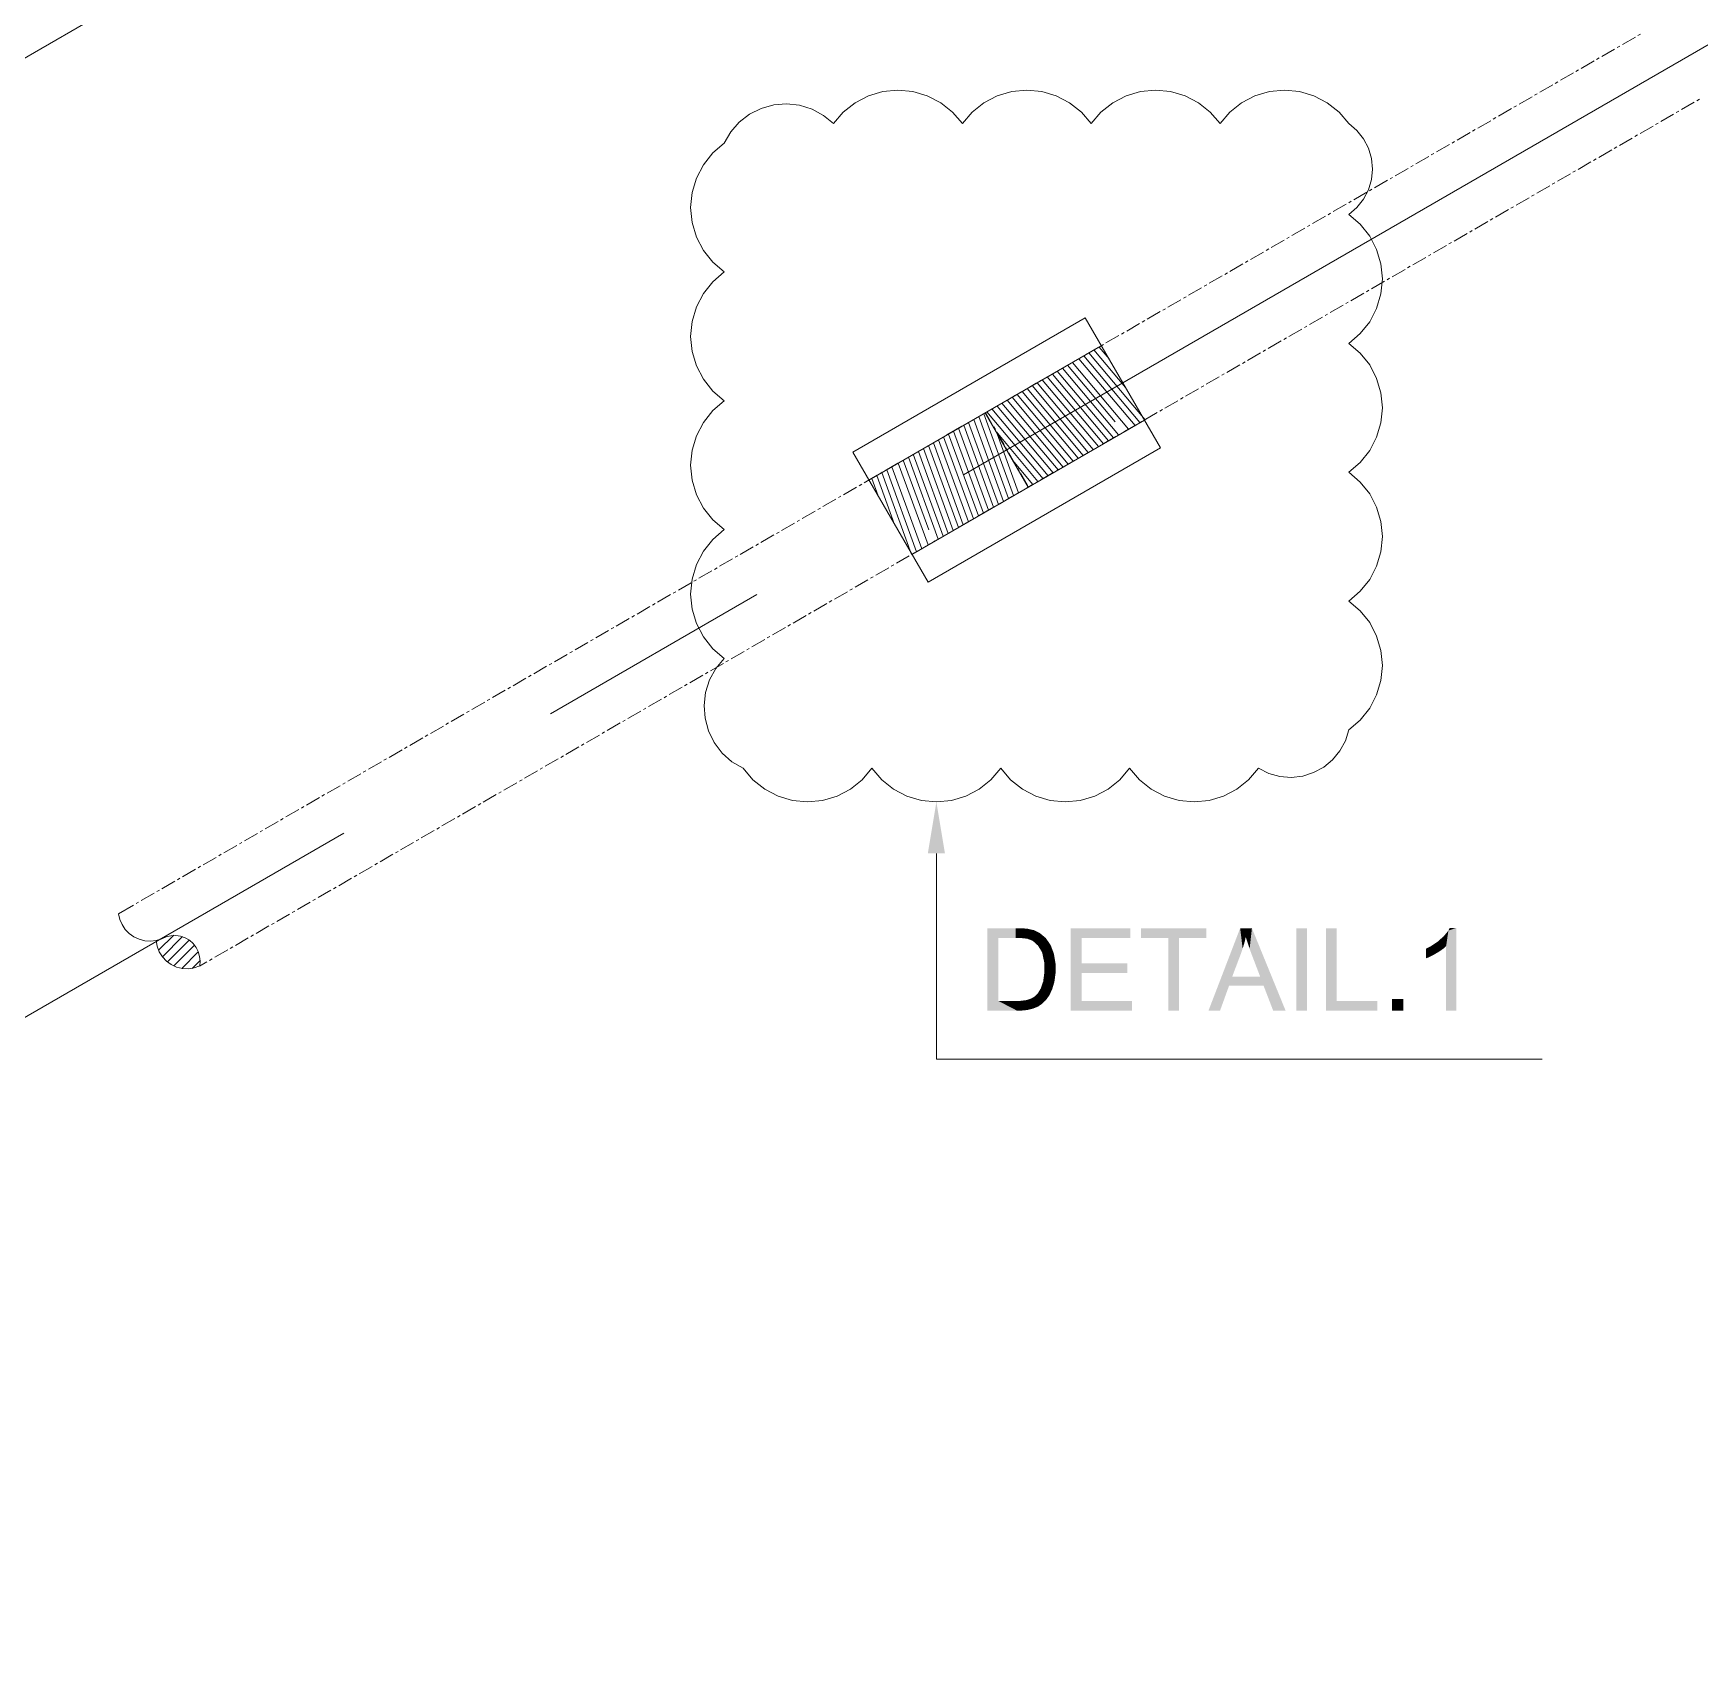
# Model space of a CAD drawing. Header units: millimetres. Extents: x 2 to 579, y 1 to 405.
# Drawn here: x 170.18 to 187.64, y 117.34 to 134.29 of the extents above; entities that cross this region are included whole.
import ezdxf

# ---------------------------------------------------------------- set-up
doc = ezdxf.new("R2010")
doc.units = ezdxf.units.MM
doc.linetypes.add('XKITLINE00', pattern=[0])
doc.layers.add('LinkedObject', color=7, linetype='Continuous', lineweight=0)

# ---------------------------------------------------------------- blocks, each defined once
blk = doc.blocks.new('*A4')
at = {"layer": 'LinkedObject'}
for color, points in [(6, [(179.728, 125.693), (179.548, 125.693), (179.638, 126.233)]), (7, [(180.172, 124.91), (180.286, 124.808), (180.172, 124.046)]), (7, [(180.467, 124.808), (180.172, 124.91), (180.469, 124.91)]), (7, [(180.286, 124.808), (180.172, 124.91), (180.467, 124.808)]), (7, [(180.469, 124.91), (180.518, 124.808), (180.467, 124.808)]), (7, [(180.52, 124.91), (180.518, 124.808), (180.469, 124.91)]), (7, [(180.52, 124.91), (180.592, 124.799), (180.518, 124.808)]), (7, [(180.596, 124.904), (180.592, 124.799), (180.52, 124.91)]), (7, [(180.623, 124.897), (180.592, 124.799), (180.596, 124.904)]), (7, [(180.623, 124.897), (180.615, 124.79), (180.592, 124.799)]), (7, [(180.615, 124.79), (180.623, 124.897), (180.647, 124.778)]), (7, [(180.723, 124.858), (180.623, 124.897), (180.66, 124.889)]), (7, [(180.75, 124.835), (180.623, 124.897), (180.723, 124.858)]), (7, [(180.701, 124.729), (180.623, 124.897), (180.75, 124.835)]), (7, [(180.647, 124.778), (180.623, 124.897), (180.701, 124.729)]), (7, [(181.159, 124.543), (181.045, 124.046), (181.045, 124.91)]), (7, [(181.159, 124.543), (181.045, 124.91), (181.159, 124.808)]), (7, [(181.669, 124.808), (181.045, 124.91), (181.669, 124.91)]), (7, [(181.159, 124.808), (181.045, 124.91), (181.669, 124.808)]), (7, [(181.782, 124.91), (182.067, 124.808), (181.782, 124.808)]), (7, [(182.181, 124.808), (182.067, 124.808), (181.782, 124.91)]), (7, [(182.181, 124.808), (181.782, 124.91), (182.467, 124.91)]), (7, [(182.181, 124.808), (182.467, 124.91), (182.467, 124.808)]), (7, [(182.821, 124.91), (182.833, 124.654), (182.489, 124.046)]), (7, [(182.833, 124.654), (182.821, 124.91), (182.847, 124.695)]), (7, [(182.847, 124.695), (182.821, 124.91), (182.871, 124.777)]), (7, [(182.871, 124.777), (182.821, 124.91), (182.879, 124.819)]), (7, [(182.944, 124.91), (182.879, 124.819), (182.821, 124.91)]), (7, [(182.879, 124.819), (182.944, 124.91), (182.89, 124.784)]), (7, [(182.89, 124.784), (182.944, 124.91), (182.92, 124.694)]), (7, [(182.92, 124.694), (182.944, 124.91), (182.94, 124.639)]), (7, [(182.94, 124.639), (182.944, 124.91), (183.031, 124.401)]), (7, [(183.031, 124.401), (182.944, 124.91), (183.066, 124.308)]), (7, [(183.066, 124.308), (182.944, 124.91), (183.297, 124.046)]), (7, [(183.522, 124.91), (183.408, 124.046), (183.408, 124.91)]), (7, [(183.522, 124.046), (183.408, 124.046), (183.522, 124.91)]), (7, [(183.833, 124.91), (183.719, 124.046), (183.719, 124.91)]), (7, [(183.833, 124.148), (183.719, 124.046), (183.833, 124.91)]), (7, [(185.003, 124.885), (184.979, 124.722), (184.956, 124.827)]), (7, [(184.979, 124.046), (185.003, 124.885), (185.085, 124.046)]), (7, [(184.979, 124.722), (185.003, 124.885), (184.979, 124.046)]), (7, [(185.085, 124.913), (185.003, 124.885), (185.017, 124.913)]), (7, [(185.085, 124.046), (185.003, 124.885), (185.085, 124.913)]), (7, [(180.172, 124.046), (180.286, 124.808), (180.286, 124.148)]), (7, [(180.75, 124.835), (180.724, 124.693), (180.701, 124.729)]), (7, [(180.784, 124.807), (180.724, 124.693), (180.75, 124.835)]), (7, [(180.835, 124.733), (180.724, 124.693), (180.784, 124.807)]), (7, [(180.724, 124.693), (180.835, 124.733), (180.746, 124.656)]), (7, [(180.746, 124.656), (180.835, 124.733), (180.852, 124.688)]), (7, [(180.852, 124.688), (180.768, 124.552), (180.746, 124.656)]), (7, [(180.869, 124.643), (180.768, 124.552), (180.852, 124.688)]), (7, [(182.067, 124.046), (182.181, 124.808), (182.181, 124.046)]), (7, [(182.067, 124.808), (182.181, 124.808), (182.067, 124.046)]), (7, [(184.812, 124.717), (184.848, 124.63), (184.768, 124.696)]), (7, [(184.768, 124.696), (184.848, 124.63), (184.768, 124.594)]), (7, [(184.91, 124.667), (184.812, 124.717), (184.89, 124.768)]), (7, [(184.848, 124.63), (184.812, 124.717), (184.879, 124.649)]), (7, [(184.879, 124.649), (184.812, 124.717), (184.91, 124.667)]), (7, [(184.923, 124.798), (184.979, 124.722), (184.89, 124.768)]), (7, [(184.89, 124.768), (184.979, 124.722), (184.91, 124.667)]), (7, [(184.91, 124.667), (184.979, 124.722), (184.96, 124.703)]), (7, [(184.979, 124.722), (184.923, 124.798), (184.956, 124.827)]), (7, [(180.886, 124.54), (180.768, 124.552), (180.869, 124.643)]), (7, [(180.886, 124.482), (180.768, 124.552), (180.886, 124.54)]), (7, [(180.768, 124.552), (180.886, 124.482), (180.768, 124.484)]), (7, [(181.159, 124.441), (181.045, 124.046), (181.159, 124.543)]), (7, [(181.637, 124.441), (181.159, 124.543), (181.637, 124.543)]), (7, [(181.159, 124.441), (181.159, 124.543), (181.637, 124.441)]), (7, [(182.489, 124.046), (182.833, 124.654), (182.737, 124.401)]), (7, [(184.768, 124.594), (184.848, 124.63), (184.792, 124.603)]), (7, [(180.745, 124.318), (180.863, 124.308), (180.734, 124.283)]), (7, [(180.863, 124.308), (180.745, 124.318), (180.757, 124.352)]), (7, [(180.768, 124.435), (180.886, 124.433), (180.757, 124.352)]), (7, [(180.757, 124.352), (180.886, 124.433), (180.863, 124.308)]), (7, [(180.886, 124.482), (180.768, 124.435), (180.768, 124.484)]), (7, [(180.886, 124.433), (180.768, 124.435), (180.886, 124.482)]), (7, [(180.863, 124.308), (180.886, 124.433), (180.874, 124.346)]), (7, [(181.159, 124.148), (181.045, 124.046), (181.159, 124.441)]), (7, [(182.705, 124.308), (182.489, 124.046), (182.737, 124.401)]), (7, [(182.737, 124.401), (183.066, 124.308), (182.705, 124.308)]), (7, [(183.031, 124.401), (183.066, 124.308), (182.737, 124.401)]), (7, [(180.286, 124.148), (180.483, 124.046), (180.172, 124.046)]), (7, [(180.47, 124.148), (180.483, 124.046), (180.286, 124.148)]), (7, [(180.47, 124.148), (180.523, 124.046), (180.483, 124.046)]), (7, [(180.513, 124.148), (180.523, 124.046), (180.47, 124.148)]), (7, [(180.622, 124.06), (180.513, 124.148), (180.58, 124.156)]), (7, [(180.592, 124.053), (180.513, 124.148), (180.622, 124.06)]), (7, [(180.523, 124.046), (180.513, 124.148), (180.592, 124.053)]), (7, [(180.605, 124.164), (180.622, 124.06), (180.58, 124.156)]), (7, [(180.629, 124.172), (180.622, 124.06), (180.605, 124.164)]), (7, [(180.622, 124.06), (180.629, 124.172), (180.652, 124.068)]), (7, [(180.725, 124.104), (180.629, 124.172), (180.668, 124.194)]), (7, [(180.704, 124.089), (180.629, 124.172), (180.725, 124.104)]), (7, [(180.652, 124.068), (180.629, 124.172), (180.704, 124.089)]), (7, [(180.682, 124.208), (180.746, 124.118), (180.668, 124.194)]), (7, [(180.668, 124.194), (180.746, 124.118), (180.725, 124.104)]), (7, [(180.804, 124.182), (180.682, 124.208), (180.702, 124.229)]), (7, [(180.786, 124.157), (180.682, 124.208), (180.804, 124.182)]), (7, [(180.746, 124.118), (180.682, 124.208), (180.786, 124.157)]), (7, [(180.702, 124.229), (180.863, 124.308), (180.804, 124.182)]), (7, [(180.734, 124.283), (180.863, 124.308), (180.702, 124.229)]), (7, [(180.804, 124.182), (180.863, 124.308), (180.822, 124.207)]), (7, [(180.822, 124.207), (180.863, 124.308), (180.851, 124.27)]), (7, [(181.045, 124.046), (181.159, 124.148), (181.689, 124.046)]), (7, [(181.689, 124.046), (181.159, 124.148), (181.689, 124.148)]), (7, [(182.489, 124.046), (182.705, 124.308), (182.61, 124.046)]), (7, [(183.066, 124.308), (183.297, 124.046), (183.167, 124.046)]), (7, [(183.719, 124.046), (183.833, 124.148), (184.258, 124.046)]), (7, [(184.258, 124.046), (183.833, 124.148), (184.258, 124.148)]), (7, [(184.532, 124.167), (184.411, 124.046), (184.411, 124.167)]), (7, [(184.532, 124.046), (184.411, 124.046), (184.532, 124.167)])]:
    blk.add_hatch(color=color, dxfattribs=at).paths.add_polyline_path(points, flags=17)
at = {"layer": 'LinkedObject', "color": 6, "linetype": 'XKITLINE00', "lineweight": 0}
for p, q in [((149.105, 121.903), (190.498, 145.826)), ((179.922, 129.659), (194.743, 138.225)), ((175.593, 127.157), (177.758, 128.408)), ((158.607, 117.34), (173.429, 125.906)), ((179.638, 125.693), (179.638, 123.536)), ((179.638, 123.536), (185.986, 123.536))]:
    blk.add_line(p, q, dxfattribs=at)
at = {"layer": 'LinkedObject', "color": 9, "linetype": 'XKITLINE00', "lineweight": 0}
for p, q in [((186.989, 134.263), (187.016, 134.278)), ((186.61, 134.044), (186.745, 134.122)), ((186.772, 134.138), (186.799, 134.153)), ((186.826, 134.169), (186.962, 134.247)), ((186.393, 133.919), (186.529, 133.997)), ((186.556, 134.013), (186.583, 134.028)), ((185.96, 133.669), (186.096, 133.747)), ((186.123, 133.762), (186.15, 133.778)), ((186.177, 133.794), (186.312, 133.872)), ((186.339, 133.888), (186.366, 133.903)), ((185.744, 133.543), (185.879, 133.622)), ((185.906, 133.637), (185.933, 133.653)), ((187.606, 133.58), (187.634, 133.596)), ((185.473, 133.387), (185.501, 133.403)), ((185.528, 133.418), (185.663, 133.497)), ((185.69, 133.512), (185.717, 133.528)), ((187.228, 133.361), (187.363, 133.44)), ((187.39, 133.455), (187.417, 133.471)), ((187.444, 133.487), (187.579, 133.565)), ((185.095, 133.168), (185.23, 133.246)), ((185.257, 133.262), (185.284, 133.278)), ((185.311, 133.293), (185.446, 133.371)), ((187.011, 133.236), (187.147, 133.315)), ((187.174, 133.33), (187.201, 133.346)), ((184.878, 133.043), (185.014, 133.121)), ((185.041, 133.137), (185.068, 133.153)), ((186.578, 132.986), (186.714, 133.064)), ((186.741, 133.08), (186.768, 133.096)), ((186.795, 133.111), (186.93, 133.189)), ((186.957, 133.205), (186.984, 133.221)), ((184.608, 132.887), (184.635, 132.902)), ((184.662, 132.918), (184.797, 132.996)), ((184.824, 133.012), (184.851, 133.027)), ((186.362, 132.861), (186.497, 132.939)), ((186.524, 132.955), (186.551, 132.971)), ((184.229, 132.668), (184.364, 132.746)), ((184.391, 132.762), (184.418, 132.777)), ((184.445, 132.793), (184.581, 132.871)), ((186.091, 132.705), (186.118, 132.72)), ((186.145, 132.736), (186.281, 132.814)), ((186.308, 132.83), (186.335, 132.845)), ((183.958, 132.511), (183.985, 132.527)), ((184.012, 132.543), (184.148, 132.621)), ((184.175, 132.637), (184.202, 132.652)), ((185.713, 132.486), (185.848, 132.564)), ((185.875, 132.58), (185.902, 132.595)), ((185.929, 132.611), (186.064, 132.689)), ((183.58, 132.292), (183.715, 132.371)), ((183.742, 132.386), (183.769, 132.402)), ((183.796, 132.418), (183.931, 132.496)), ((185.496, 132.361), (185.631, 132.439)), ((185.658, 132.455), (185.685, 132.47)), ((183.363, 132.167), (183.498, 132.246)), ((183.525, 132.261), (183.552, 132.277)), ((185.063, 132.11), (185.198, 132.189)), ((185.226, 132.204), (185.253, 132.22)), ((185.28, 132.236), (185.415, 132.314)), ((185.442, 132.329), (185.469, 132.345)), ((183.093, 132.011), (183.12, 132.027)), ((183.147, 132.042), (183.282, 132.12)), ((183.309, 132.136), (183.336, 132.152)), ((184.847, 131.985), (184.982, 132.064)), ((185.009, 132.079), (185.036, 132.095)), ((182.714, 131.792), (182.849, 131.87)), ((182.876, 131.886), (182.903, 131.902)), ((182.93, 131.917), (183.065, 131.995)), ((184.576, 131.829), (184.603, 131.845)), ((184.63, 131.86), (184.766, 131.938)), ((184.793, 131.954), (184.82, 131.97)), ((182.443, 131.636), (182.47, 131.651)), ((182.497, 131.667), (182.633, 131.745)), ((182.66, 131.761), (182.687, 131.776)), ((184.197, 131.61), (184.333, 131.688)), ((184.36, 131.704), (184.387, 131.72)), ((184.414, 131.735), (184.549, 131.813)), ((182.064, 131.417), (182.2, 131.495)), ((182.227, 131.511), (182.254, 131.526)), ((182.281, 131.542), (182.416, 131.62)), ((183.981, 131.485), (184.116, 131.563)), ((184.143, 131.579), (184.17, 131.594)), ((181.848, 131.292), (181.983, 131.37)), ((182.01, 131.386), (182.037, 131.401)), ((183.548, 131.235), (183.683, 131.313)), ((183.71, 131.329), (183.737, 131.344)), ((183.765, 131.36), (183.9, 131.438)), ((183.927, 131.454), (183.954, 131.469)), ((181.577, 131.135), (181.604, 131.151)), ((181.632, 131.167), (181.767, 131.245)), ((181.794, 131.26), (181.821, 131.276)), ((183.332, 131.11), (183.467, 131.188)), ((183.494, 131.204), (183.521, 131.219)), ((181.199, 130.916), (181.334, 130.995)), ((181.361, 131.01), (181.388, 131.026)), ((181.415, 131.042), (181.55, 131.12)), ((183.061, 130.953), (183.088, 130.969)), ((183.115, 130.985), (183.25, 131.063)), ((183.277, 131.078), (183.305, 131.094)), ((180.982, 130.791), (181.117, 130.869)), ((181.145, 130.885), (181.172, 130.901)), ((182.682, 130.734), (182.818, 130.813)), ((182.845, 130.828), (182.872, 130.844)), ((182.899, 130.859), (183.034, 130.938)), ((180.549, 130.541), (180.685, 130.619)), ((180.712, 130.635), (180.739, 130.651)), ((180.766, 130.666), (180.901, 130.744)), ((180.928, 130.76), (180.955, 130.776)), ((182.466, 130.609), (182.601, 130.687)), ((182.628, 130.703), (182.655, 130.719)), ((180.392, 130.45), (180.468, 130.494)), ((180.495, 130.51), (180.522, 130.525)), ((182.033, 130.359), (182.168, 130.437)), ((182.195, 130.453), (182.222, 130.469)), ((182.249, 130.484), (182.385, 130.562)), ((182.412, 130.578), (182.439, 130.594)), ((180.224, 130.189), (180.153, 130.312)), ((181.816, 130.234), (181.952, 130.312)), ((181.979, 130.328), (182.006, 130.343)), ((179.748, 130.078), (179.905, 130.169)), ((180.256, 130.135), (180.24, 130.162)), ((180.349, 129.973), (180.271, 130.108)), ((181.546, 130.078), (181.573, 130.093)), ((181.6, 130.109), (181.735, 130.187)), ((181.762, 130.203), (181.789, 130.218)), ((179.315, 129.828), (179.45, 129.906)), ((179.477, 129.921), (179.504, 129.937)), ((179.531, 129.953), (179.666, 130.031)), ((179.694, 130.047), (179.721, 130.062)), ((180.381, 129.919), (180.365, 129.946)), ((181.167, 129.859), (181.302, 129.937)), ((181.329, 129.953), (181.357, 129.968)), ((181.384, 129.984), (181.519, 130.062)), ((179.098, 129.702), (179.234, 129.781)), ((179.261, 129.796), (179.288, 129.812)), ((180.475, 129.756), (180.396, 129.891)), ((180.951, 129.734), (181.086, 129.812)), ((181.113, 129.827), (181.14, 129.843)), ((178.828, 129.546), (178.855, 129.562)), ((178.882, 129.577), (179.017, 129.656)), ((179.044, 129.671), (179.071, 129.687)), ((180.506, 129.702), (180.49, 129.729)), ((180.518, 129.483), (180.653, 129.562)), ((180.593, 129.552), (180.521, 129.675)), ((180.68, 129.577), (180.707, 129.593)), ((180.734, 129.608), (180.869, 129.687)), ((180.897, 129.702), (180.924, 129.718)), ((178.449, 129.327), (178.584, 129.405)), ((178.611, 129.421), (178.638, 129.437)), ((178.665, 129.452), (178.801, 129.53)), ((180.301, 129.358), (180.437, 129.436)), ((180.464, 129.452), (180.491, 129.468)), ((178.232, 129.202), (178.368, 129.28)), ((178.395, 129.296), (178.422, 129.312)), ((180.031, 129.202), (180.058, 129.218)), ((180.085, 129.233), (180.22, 129.311)), ((180.247, 129.327), (180.274, 129.343)), ((177.962, 129.046), (177.989, 129.061)), ((178.016, 129.077), (178.151, 129.155)), ((178.178, 129.171), (178.205, 129.186)), ((179.652, 128.983), (179.787, 129.061)), ((179.814, 129.077), (179.841, 129.092)), ((179.868, 129.108), (180.004, 129.186)), ((177.583, 128.827), (177.718, 128.905)), ((177.745, 128.921), (177.773, 128.936)), ((177.8, 128.952), (177.935, 129.03)), ((179.436, 128.858), (179.571, 128.936)), ((179.598, 128.952), (179.625, 128.967)), ((177.313, 128.67), (177.34, 128.686)), ((177.367, 128.702), (177.502, 128.78)), ((177.529, 128.796), (177.556, 128.811)), ((179.003, 128.608), (179.138, 128.686)), ((179.165, 128.702), (179.192, 128.717)), ((179.219, 128.733), (179.354, 128.811)), ((179.381, 128.827), (179.408, 128.842)), ((176.934, 128.452), (177.069, 128.53)), ((177.096, 128.545), (177.123, 128.561)), ((177.15, 128.577), (177.286, 128.655)), ((178.786, 128.483), (178.921, 128.561)), ((178.949, 128.576), (178.976, 128.592)), ((176.717, 128.326), (176.853, 128.405)), ((176.88, 128.42), (176.907, 128.436)), ((178.516, 128.326), (178.543, 128.342)), ((178.57, 128.358), (178.705, 128.436)), ((178.732, 128.451), (178.759, 128.467)), ((176.447, 128.17), (176.474, 128.186)), ((176.501, 128.201), (176.636, 128.279)), ((176.663, 128.295), (176.69, 128.311)), ((178.137, 128.107), (178.272, 128.185)), ((178.299, 128.201), (178.326, 128.217)), ((178.353, 128.232), (178.489, 128.311)), ((176.068, 127.951), (176.203, 128.029)), ((176.23, 128.045), (176.257, 128.061)), ((176.284, 128.076), (176.42, 128.154)), ((177.92, 127.982), (178.056, 128.06)), ((178.083, 128.076), (178.11, 128.092)), ((175.797, 127.795), (175.824, 127.81)), ((175.852, 127.826), (175.987, 127.904)), ((176.014, 127.92), (176.041, 127.935)), ((177.487, 127.732), (177.623, 127.81)), ((177.65, 127.826), (177.677, 127.841)), ((177.704, 127.857), (177.839, 127.935)), ((177.866, 127.951), (177.893, 127.967)), ((175.419, 127.576), (175.554, 127.654)), ((175.581, 127.67), (175.608, 127.685)), ((175.635, 127.701), (175.77, 127.779)), ((177.271, 127.607), (177.406, 127.685)), ((177.433, 127.701), (177.46, 127.716)), ((175.202, 127.451), (175.337, 127.529)), ((175.365, 127.545), (175.392, 127.56)), ((177, 127.451), (177.028, 127.466)), ((177.055, 127.482), (177.19, 127.56)), ((177.217, 127.576), (177.244, 127.591)), ((174.932, 127.294), (174.959, 127.31)), ((174.986, 127.326), (175.121, 127.404)), ((175.148, 127.419), (175.175, 127.435)), ((176.622, 127.232), (176.757, 127.31)), ((176.784, 127.325), (176.811, 127.341)), ((176.838, 127.357), (176.973, 127.435)), ((174.553, 127.075), (174.688, 127.154)), ((174.715, 127.169), (174.742, 127.185)), ((174.769, 127.201), (174.905, 127.279)), ((176.405, 127.107), (176.541, 127.185)), ((176.568, 127.2), (176.595, 127.216)), ((174.336, 126.95), (174.472, 127.028)), ((174.499, 127.044), (174.526, 127.06)), ((176.135, 126.95), (176.162, 126.966)), ((176.189, 126.981), (176.324, 127.06)), ((176.351, 127.075), (176.378, 127.091)), ((173.904, 126.7), (174.039, 126.778)), ((174.066, 126.794), (174.093, 126.81)), ((174.12, 126.825), (174.255, 126.903)), ((174.282, 126.919), (174.309, 126.935)), ((175.756, 126.731), (175.891, 126.809)), ((175.918, 126.825), (175.945, 126.841)), ((175.972, 126.856), (176.108, 126.934)), ((173.687, 126.575), (173.822, 126.653)), ((173.849, 126.669), (173.876, 126.684)), ((175.485, 126.575), (175.512, 126.59)), ((175.539, 126.606), (175.675, 126.684)), ((175.702, 126.7), (175.729, 126.716)), ((173.417, 126.419), (173.444, 126.434)), ((173.471, 126.45), (173.606, 126.528)), ((173.633, 126.544), (173.66, 126.559)), ((175.107, 126.356), (175.242, 126.434)), ((175.269, 126.45), (175.296, 126.465)), ((175.323, 126.481), (175.458, 126.559)), ((173.038, 126.2), (173.173, 126.278)), ((173.2, 126.294), (173.227, 126.309)), ((173.254, 126.325), (173.389, 126.403)), ((174.89, 126.231), (175.025, 126.309)), ((175.052, 126.325), (175.079, 126.34)), ((172.821, 126.075), (172.957, 126.153)), ((172.984, 126.168), (173.011, 126.184)), ((174.62, 126.074), (174.647, 126.09)), ((174.674, 126.106), (174.809, 126.184)), ((174.836, 126.2), (174.863, 126.215)), ((172.388, 125.824), (172.524, 125.903)), ((172.551, 125.918), (172.578, 125.934)), ((172.605, 125.95), (172.74, 126.028)), ((172.767, 126.043), (172.794, 126.059)), ((174.241, 125.856), (174.376, 125.934)), ((174.403, 125.949), (174.43, 125.965)), ((174.457, 125.981), (174.592, 126.059)), ((172.172, 125.699), (172.307, 125.778)), ((172.334, 125.793), (172.361, 125.809)), ((173.97, 125.699), (173.997, 125.715)), ((174.024, 125.73), (174.16, 125.809)), ((174.187, 125.824), (174.214, 125.84)), ((171.901, 125.543), (171.928, 125.559)), ((171.955, 125.574), (172.091, 125.652)), ((172.118, 125.668), (172.145, 125.684)), ((173.591, 125.48), (173.727, 125.558)), ((173.754, 125.574), (173.781, 125.59)), ((173.808, 125.605), (173.943, 125.684)), ((171.523, 125.324), (171.658, 125.402)), ((171.685, 125.418), (171.712, 125.433)), ((171.739, 125.449), (171.874, 125.527)), ((173.375, 125.355), (173.51, 125.433)), ((173.537, 125.449), (173.564, 125.465)), ((171.306, 125.199), (171.441, 125.277)), ((171.468, 125.293), (171.496, 125.308)), ((173.104, 125.199), (173.131, 125.214)), ((173.159, 125.23), (173.294, 125.308)), ((173.321, 125.324), (173.348, 125.339)), ((171.068, 125.061), (171.225, 125.152)), ((171.252, 125.168), (171.279, 125.183)), ((172.726, 124.98), (172.861, 125.058)), ((172.888, 125.074), (172.915, 125.089)), ((172.942, 125.105), (173.077, 125.183)), ((172.509, 124.855), (172.644, 124.933)), ((172.671, 124.949), (172.699, 124.964)), ((172.076, 124.605), (172.212, 124.683)), ((172.239, 124.698), (172.266, 124.714)), ((172.293, 124.73), (172.428, 124.808)), ((172.455, 124.823), (172.482, 124.839)), ((171.916, 124.512), (171.995, 124.558)), ((172.022, 124.573), (172.049, 124.589))]:
    blk.add_line(p, q, dxfattribs=at)
at = {"layer": 'LinkedObject', "color": 2, "linetype": 'XKITLINE00', "lineweight": 0}
for p, q in [((178.926, 133.632), (178.786, 133.559)), ((179.077, 133.677), (178.926, 133.632)), ((179.235, 133.692), (179.077, 133.677)), ((179.392, 133.677), (179.235, 133.692)), ((179.543, 133.632), (179.392, 133.677)), ((179.684, 133.559), (179.543, 133.632)), ((180.276, 133.632), (180.136, 133.559)), ((180.427, 133.677), (180.276, 133.632)), ((180.585, 133.692), (180.427, 133.677)), ((180.742, 133.677), (180.585, 133.692)), ((180.893, 133.632), (180.742, 133.677)), ((181.034, 133.559), (180.893, 133.632)), ((181.626, 133.632), (181.486, 133.559)), ((181.777, 133.677), (181.626, 133.632)), ((181.935, 133.692), (181.777, 133.677)), ((182.092, 133.677), (181.935, 133.692)), ((182.243, 133.632), (182.092, 133.677)), ((182.384, 133.559), (182.243, 133.632)), ((182.976, 133.632), (182.836, 133.559)), ((183.127, 133.677), (182.976, 133.632)), ((183.285, 133.692), (183.127, 133.677)), ((183.442, 133.677), (183.285, 133.692)), ((183.593, 133.632), (183.442, 133.677)), ((183.734, 133.559), (183.593, 133.632)), ((177.681, 133.439), (177.573, 133.356)), ((177.803, 133.5), (177.681, 133.439)), ((177.934, 133.536), (177.803, 133.5)), ((178.069, 133.547), (177.934, 133.536)), ((178.205, 133.532), (178.069, 133.547)), ((178.335, 133.491), (178.205, 133.532)), ((178.454, 133.427), (178.335, 133.491)), ((178.56, 133.34), (178.454, 133.427)), ((178.662, 133.46), (178.56, 133.34)), ((178.786, 133.559), (178.662, 133.46)), ((179.807, 133.46), (179.684, 133.559)), ((179.91, 133.34), (179.807, 133.46)), ((180.012, 133.46), (179.91, 133.34)), ((180.136, 133.559), (180.012, 133.46)), ((181.157, 133.46), (181.034, 133.559)), ((181.26, 133.34), (181.157, 133.46)), ((181.362, 133.46), (181.26, 133.34)), ((181.486, 133.559), (181.362, 133.46)), ((182.507, 133.46), (182.384, 133.559)), ((182.61, 133.34), (182.507, 133.46)), ((182.712, 133.46), (182.61, 133.34)), ((182.836, 133.559), (182.712, 133.46)), ((183.857, 133.46), (183.734, 133.559)), ((183.96, 133.34), (183.857, 133.46)), ((177.483, 133.253), (177.414, 133.136)), ((177.573, 133.356), (177.483, 133.253)), ((178.56, 133.34), (178.56, 133.34)), ((179.91, 133.34), (179.91, 133.34)), ((181.26, 133.34), (181.26, 133.34)), ((182.61, 133.34), (182.61, 133.34)), ((184.044, 133.268), (183.96, 133.34)), ((184.114, 133.181), (184.044, 133.268)), ((177.414, 133.136), (177.294, 133.033)), ((177.414, 133.136), (177.414, 133.136)), ((184.165, 133.082), (184.114, 133.181)), ((184.197, 132.975), (184.165, 133.082)), ((177.196, 132.91), (177.123, 132.77)), ((177.294, 133.033), (177.196, 132.91)), ((184.208, 132.864), (184.197, 132.975)), ((177.123, 132.77), (177.078, 132.618)), ((184.165, 132.646), (184.197, 132.753)), ((184.197, 132.753), (184.208, 132.864)), ((177.078, 132.618), (177.063, 132.461)), ((184.044, 132.46), (184.114, 132.547)), ((184.114, 132.547), (184.165, 132.646)), ((177.063, 132.461), (177.078, 132.304)), ((183.96, 132.388), (184.044, 132.46)), ((184.08, 132.285), (183.96, 132.388)), ((183.96, 132.388), (183.96, 132.388)), ((177.078, 132.304), (177.123, 132.152)), ((184.178, 132.162), (184.08, 132.285)), ((177.123, 132.152), (177.196, 132.012)), ((177.196, 132.012), (177.294, 131.888)), ((184.251, 132.021), (184.178, 132.162)), ((184.296, 131.87), (184.251, 132.021)), ((177.294, 131.888), (177.414, 131.786)), ((184.311, 131.713), (184.296, 131.87)), ((177.294, 131.683), (177.196, 131.56)), ((177.414, 131.786), (177.294, 131.683)), ((177.414, 131.786), (177.414, 131.786)), ((184.296, 131.555), (184.311, 131.713)), ((177.196, 131.56), (177.123, 131.42)), ((184.251, 131.404), (184.296, 131.555)), ((177.123, 131.42), (177.078, 131.268)), ((184.178, 131.264), (184.251, 131.404)), ((177.078, 131.268), (177.063, 131.111)), ((183.96, 131.038), (184.08, 131.14)), ((184.08, 131.14), (184.178, 131.264)), ((177.063, 131.111), (177.078, 130.954)), ((177.078, 130.954), (177.123, 130.802)), ((184.08, 130.935), (183.96, 131.038)), ((183.96, 131.038), (183.96, 131.038)), ((177.123, 130.802), (177.196, 130.662)), ((184.178, 130.812), (184.08, 130.935)), ((184.251, 130.671), (184.178, 130.812)), ((177.196, 130.662), (177.294, 130.538)), ((184.296, 130.52), (184.251, 130.671)), ((177.294, 130.538), (177.414, 130.436)), ((177.414, 130.436), (177.294, 130.333)), ((177.414, 130.436), (177.414, 130.436)), ((184.311, 130.363), (184.296, 130.52)), ((177.294, 130.333), (177.196, 130.21)), ((184.296, 130.205), (184.311, 130.363)), ((177.196, 130.21), (177.123, 130.07)), ((184.251, 130.054), (184.296, 130.205)), ((177.078, 129.918), (177.063, 129.761)), ((177.123, 130.07), (177.078, 129.918)), ((184.08, 129.79), (184.178, 129.914)), ((184.178, 129.914), (184.251, 130.054)), ((177.063, 129.761), (177.078, 129.604)), ((183.96, 129.688), (184.08, 129.79)), ((177.078, 129.604), (177.123, 129.452)), ((184.08, 129.585), (183.96, 129.688)), ((183.96, 129.688), (183.96, 129.688)), ((184.178, 129.462), (184.08, 129.585)), ((177.123, 129.452), (177.196, 129.312)), ((184.251, 129.321), (184.178, 129.462)), ((177.196, 129.312), (177.294, 129.188)), ((184.296, 129.17), (184.251, 129.321)), ((177.294, 129.188), (177.414, 129.086)), ((177.414, 129.086), (177.294, 128.983)), ((177.414, 129.086), (177.414, 129.086)), ((184.311, 129.013), (184.296, 129.17)), ((177.196, 128.86), (177.123, 128.72)), ((177.294, 128.983), (177.196, 128.86)), ((184.296, 128.855), (184.311, 129.013)), ((177.123, 128.72), (177.078, 128.568)), ((184.178, 128.564), (184.251, 128.704)), ((184.251, 128.704), (184.296, 128.855)), ((177.078, 128.568), (177.063, 128.411)), ((184.08, 128.44), (184.178, 128.564)), ((177.063, 128.411), (177.078, 128.254)), ((183.96, 128.338), (184.08, 128.44)), ((184.08, 128.235), (183.96, 128.338)), ((183.96, 128.338), (183.96, 128.338)), ((177.078, 128.254), (177.123, 128.102)), ((184.178, 128.112), (184.08, 128.235)), ((177.123, 128.102), (177.196, 127.962)), ((184.251, 127.971), (184.178, 128.112)), ((177.196, 127.962), (177.294, 127.838)), ((177.294, 127.838), (177.414, 127.736)), ((184.296, 127.82), (184.251, 127.971)), ((184.311, 127.663), (184.296, 127.82)), ((177.414, 127.736), (177.327, 127.631)), ((177.414, 127.736), (177.414, 127.736)), ((184.296, 127.505), (184.311, 127.663)), ((177.261, 127.511), (177.22, 127.381)), ((177.327, 127.631), (177.261, 127.511)), ((184.251, 127.354), (184.296, 127.505)), ((177.22, 127.381), (177.204, 127.245)), ((184.178, 127.214), (184.251, 127.354)), ((177.204, 127.245), (177.214, 127.109)), ((184.08, 127.09), (184.178, 127.214)), ((177.214, 127.109), (177.25, 126.977)), ((177.25, 126.977), (177.31, 126.854)), ((183.924, 126.873), (183.96, 126.988)), ((183.96, 126.988), (184.08, 127.09)), ((183.96, 126.988), (183.96, 126.988)), ((177.31, 126.854), (177.393, 126.745)), ((183.79, 126.674), (183.866, 126.767)), ((183.866, 126.767), (183.924, 126.873)), ((177.393, 126.745), (177.495, 126.654)), ((177.495, 126.654), (177.613, 126.585)), ((183.591, 126.54), (183.697, 126.597)), ((183.697, 126.597), (183.79, 126.674)), ((177.613, 126.585), (177.613, 126.585)), ((177.613, 126.585), (177.715, 126.464)), ((177.715, 126.464), (177.839, 126.366)), ((178.737, 126.366), (178.86, 126.464)), ((178.86, 126.464), (178.963, 126.585)), ((178.963, 126.585), (178.963, 126.585)), ((178.963, 126.585), (179.065, 126.464)), ((179.065, 126.464), (179.189, 126.366)), ((180.087, 126.366), (180.21, 126.464)), ((180.21, 126.464), (180.313, 126.585)), ((180.313, 126.585), (180.313, 126.585)), ((180.313, 126.585), (180.415, 126.464)), ((180.415, 126.464), (180.539, 126.366)), ((181.437, 126.366), (181.56, 126.464)), ((181.56, 126.464), (181.663, 126.585)), ((181.663, 126.585), (181.663, 126.585)), ((181.663, 126.585), (181.765, 126.464)), ((181.765, 126.464), (181.889, 126.366)), ((182.787, 126.366), (182.91, 126.464)), ((182.91, 126.464), (183.013, 126.585)), ((183.013, 126.585), (183.013, 126.585)), ((183.013, 126.585), (183.121, 126.531)), ((183.121, 126.531), (183.237, 126.499)), ((183.237, 126.499), (183.357, 126.49)), ((183.357, 126.49), (183.476, 126.503)), ((183.476, 126.503), (183.591, 126.54)), ((177.839, 126.366), (177.979, 126.293)), ((177.979, 126.293), (178.131, 126.248)), ((178.131, 126.248), (178.288, 126.233)), ((178.288, 126.233), (178.445, 126.248)), ((178.445, 126.248), (178.597, 126.293)), ((178.597, 126.293), (178.737, 126.366)), ((179.189, 126.366), (179.329, 126.293)), ((179.329, 126.293), (179.481, 126.248)), ((179.481, 126.248), (179.638, 126.233)), ((179.638, 126.233), (179.795, 126.248)), ((179.795, 126.248), (179.947, 126.293)), ((179.947, 126.293), (180.087, 126.366)), ((180.539, 126.366), (180.679, 126.293)), ((180.679, 126.293), (180.831, 126.248)), ((180.831, 126.248), (180.988, 126.233)), ((180.988, 126.233), (181.145, 126.248)), ((181.145, 126.248), (181.297, 126.293)), ((181.297, 126.293), (181.437, 126.366)), ((181.889, 126.366), (182.029, 126.293)), ((182.029, 126.293), (182.181, 126.248)), ((182.181, 126.248), (182.338, 126.233)), ((182.338, 126.233), (182.495, 126.248)), ((182.495, 126.248), (182.647, 126.293)), ((182.647, 126.293), (182.787, 126.366))]:
    blk.add_line(p, q, dxfattribs=at)
at = {"layer": 'LinkedObject', "color": 4, "linetype": 'XKITLINE00', "lineweight": 0}
for p, q in [((178.762, 129.898), (181.197, 131.306)), ((181.985, 129.942), (181.197, 131.306)), ((181.366, 131.013), (178.931, 129.606)), ((180.149, 130.31), (180.599, 129.53)), ((181.817, 130.234), (179.381, 128.827)), ((179.55, 128.534), (181.985, 129.942)), ((179.55, 128.534), (178.762, 129.898))]:
    blk.add_line(p, q, dxfattribs=at)
at = {"layer": 'LinkedObject', "color": 1, "linetype": 'XKITLINE00', "lineweight": 0}
for p, q in [((181.289, 130.969), (181.62, 130.575)), ((181.342, 130.999), (181.447, 130.874)), ((181.011, 130.808), (181.51, 130.214)), ((181.063, 130.838), (181.651, 130.138)), ((181.131, 130.877), (181.719, 130.177)), ((181.183, 130.908), (181.771, 130.208)), ((181.236, 130.938), (181.824, 130.238)), ((180.694, 130.625), (181.282, 129.925)), ((180.747, 130.655), (181.335, 129.956)), ((180.8, 130.686), (181.388, 129.986)), ((180.853, 130.716), (181.44, 130.017)), ((180.905, 130.747), (181.493, 130.047)), ((180.958, 130.777), (181.546, 130.078)), ((180.958, 130.777), (181.546, 130.078)), ((180.378, 130.442), (180.966, 129.742)), ((180.431, 130.473), (181.019, 129.773)), ((180.484, 130.503), (181.071, 129.803)), ((180.536, 130.534), (181.124, 129.834)), ((180.589, 130.564), (181.177, 129.864)), ((180.642, 130.595), (181.229, 129.895)), ((180.082, 130.271), (180.395, 129.412)), ((180.135, 130.301), (180.447, 129.443)), ((180.167, 130.32), (180.755, 129.62)), ((180.22, 130.351), (180.808, 129.651)), ((180.273, 130.381), (180.86, 129.681)), ((180.325, 130.412), (180.913, 129.712)), ((179.765, 130.088), (180.078, 129.229)), ((179.818, 130.119), (180.131, 129.26)), ((179.871, 130.149), (180.184, 129.29)), ((179.924, 130.18), (180.237, 129.321)), ((179.976, 130.21), (180.289, 129.351)), ((180.029, 130.24), (180.342, 129.382)), ((180.275, 130.09), (180.5, 129.473)), ((180.28, 130.093), (180.702, 129.59)), ((179.449, 129.905), (179.762, 129.047)), ((179.502, 129.936), (179.815, 129.077)), ((179.555, 129.966), (179.868, 129.108)), ((179.607, 129.997), (179.92, 129.138)), ((179.66, 130.027), (179.973, 129.169)), ((179.713, 130.058), (180.026, 129.199)), ((179.171, 129.745), (179.484, 128.886)), ((179.238, 129.783), (179.551, 128.925)), ((179.291, 129.814), (179.557, 129.085)), ((179.344, 129.844), (179.657, 128.986)), ((179.344, 129.844), (179.657, 128.986)), ((179.396, 129.875), (179.709, 129.016)), ((180.453, 129.794), (180.65, 129.56)), ((178.96, 129.623), (179.027, 129.44)), ((179.013, 129.653), (179.199, 129.141)), ((179.066, 129.684), (179.378, 128.825)), ((179.118, 129.714), (179.431, 128.855)), ((171.647, 124.838), (171.487, 124.678)), ((171.739, 124.822), (171.528, 124.611)), ((171.81, 124.784), (171.582, 124.557)), ((171.865, 124.731), (171.649, 124.515)), ((171.903, 124.661), (171.732, 124.489)), ((171.92, 124.569), (171.839, 124.489))]:
    blk.add_line(p, q, dxfattribs=at)
at = {"layer": 'LinkedObject', "color": 3, "linetype": 'XKITLINE00', "lineweight": 0}
for p, q in [((171.068, 125.061), (171.081, 125.002)), ((171.081, 125.002), (171.105, 124.947)), ((171.105, 124.947), (171.139, 124.897)), ((171.139, 124.897), (171.181, 124.854)), ((171.181, 124.854), (171.23, 124.819)), ((171.23, 124.819), (171.285, 124.794)), ((171.285, 124.794), (171.343, 124.779)), ((171.343, 124.779), (171.403, 124.775)), ((171.403, 124.775), (171.463, 124.782)), ((171.463, 124.782), (171.521, 124.799)), ((171.463, 124.782), (171.473, 124.721)), ((171.473, 124.721), (171.495, 124.663)), ((171.567, 124.82), (171.521, 124.799)), ((171.617, 124.831), (171.567, 124.82)), ((171.668, 124.833), (171.617, 124.831)), ((171.718, 124.826), (171.668, 124.833)), ((171.766, 124.809), (171.718, 124.826)), ((171.811, 124.783), (171.766, 124.809)), ((171.849, 124.749), (171.811, 124.783)), ((171.88, 124.709), (171.849, 124.749)), ((171.904, 124.664), (171.88, 124.709)), ((171.495, 124.663), (171.528, 124.61)), ((171.528, 124.61), (171.571, 124.565)), ((171.571, 124.565), (171.621, 124.528)), ((171.621, 124.528), (171.677, 124.502)), ((171.677, 124.502), (171.737, 124.487)), ((171.799, 124.484), (171.861, 124.493)), ((171.861, 124.493), (171.919, 124.514)), ((171.918, 124.615), (171.904, 124.664)), ((171.924, 124.565), (171.918, 124.615)), ((171.919, 124.514), (171.924, 124.565)), ((171.737, 124.487), (171.799, 124.484))]:
    blk.add_line(p, q, dxfattribs=at)

msp = doc.modelspace()

# ---------------------------------------------------------------- block references
at = {"lineweight": 0}
msp.add_blockref('*A4', (0, 0), dxfattribs=at)

doc.saveas('drawing.dxf')
